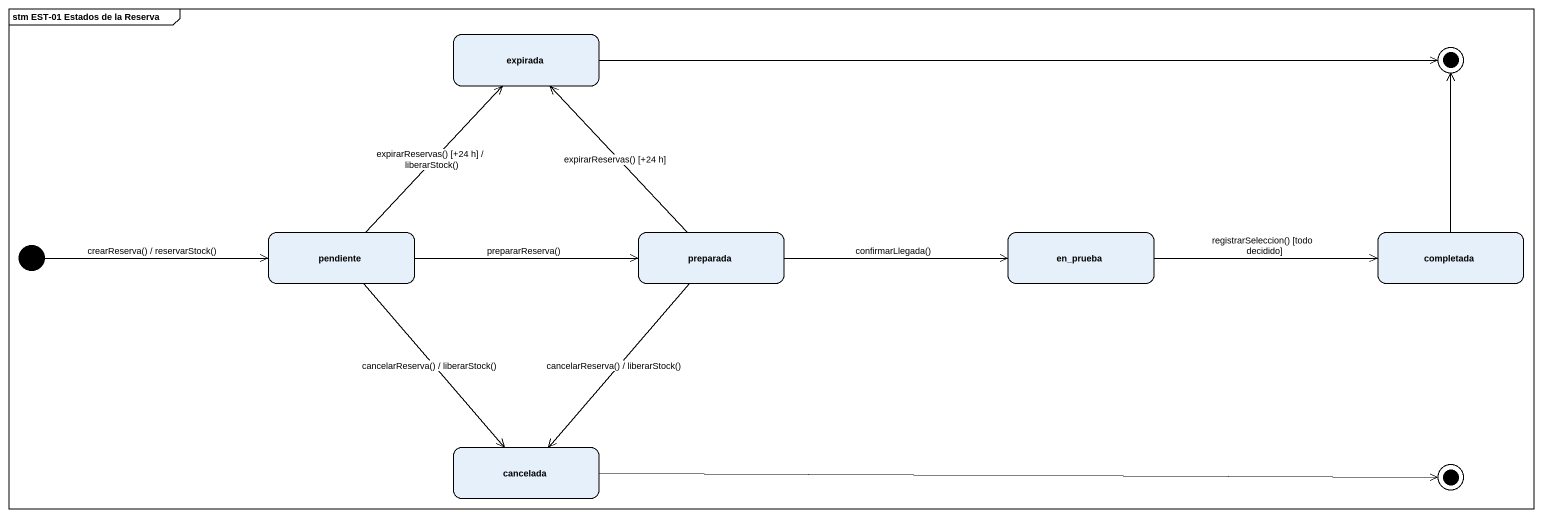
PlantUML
@startuml
mainframe stm EST-01 Estados de la Reserva
hide empty description
state expirada
state final1 <<end>>
state pendiente
state preparada
state en_prueba
state completada
state cancelada
state final2 <<end>>
[*] -right-> pendiente : crearReserva() / reservarStock()
expirada -right-> final1
pendiente -up-> expirada : expirarReservas() [+24 h] / liberarStock()
pendiente -right-> preparada : prepararReserva()
pendiente --> cancelada : cancelarReserva() / liberarStock()
preparada -up-> expirada : expirarReservas() [+24 h]
preparada -right-> en_prueba : confirmarLlegada()
preparada --> cancelada : cancelarReserva() / liberarStock()
en_prueba -right-> completada : registrarSeleccion() [todo decidido]
completada -up-> final1
cancelada -right-> final2
@enduml
